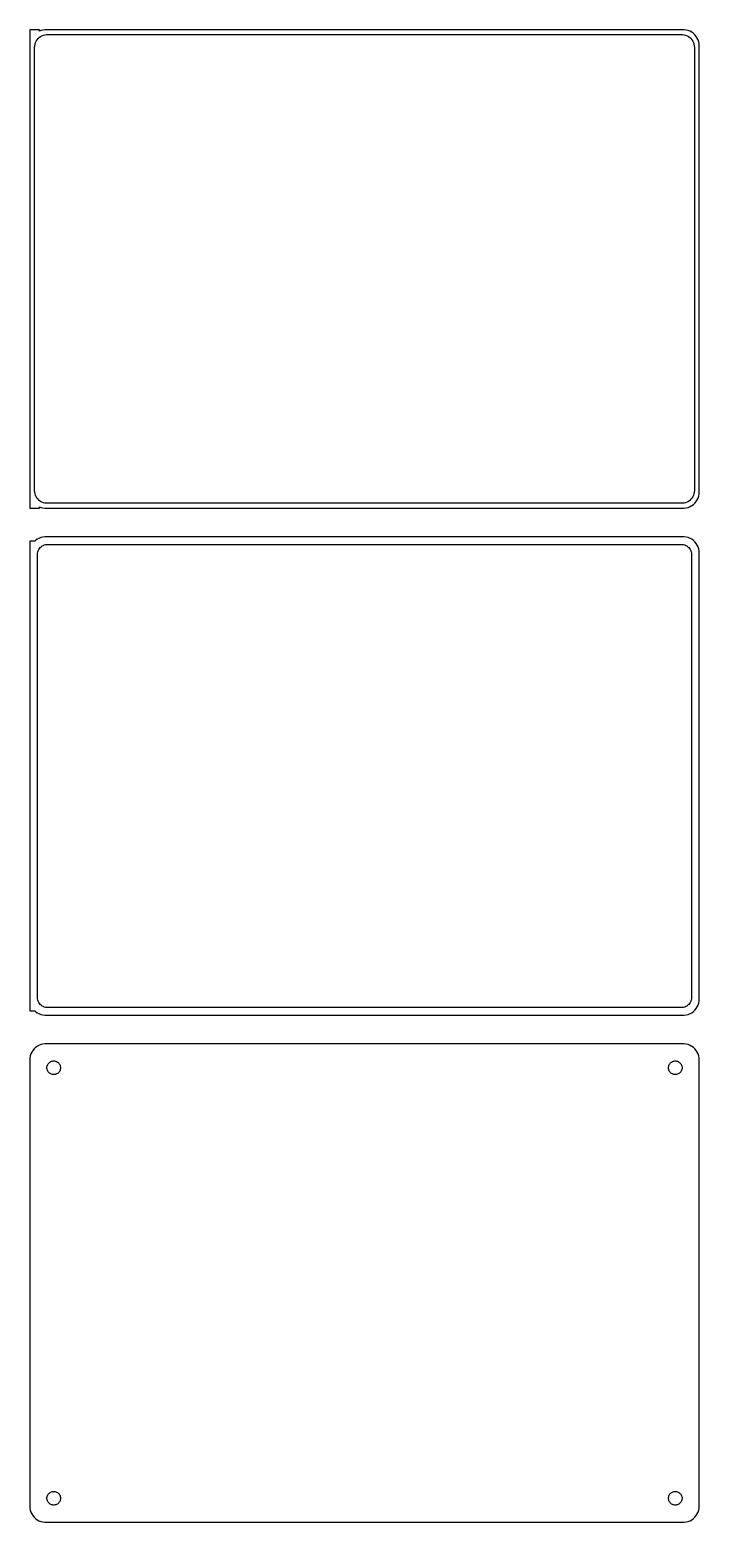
# Model space of a CAD drawing. Header units: metres. Extents: x -105 to 105, y 402 to 870.
import ezdxf

# ---------------------------------------------------------------- set-up
doc = ezdxf.new("R2010")
doc.units = ezdxf.units.M

msp = doc.modelspace()

# ---------------------------------------------------------------- linework, layer by layer
for p, q in [((-102, 869.979), (-105, 869.979)), ((-105, 869.979), (-105, 720.021)), ((-103.374, 865.495), (-103.219, 865.972)), ((-103.219, 865.972), (-103.005, 866.427)), ((-103.005, 866.427), (-102.736, 866.851)), ((-102.736, 866.851), (-102.416, 867.238)), ((-102.416, 867.238), (-102.05, 867.582)), ((-102.05, 867.582), (-101.643, 867.877)), ((-102, 869.575), (-102, 869.979)), ((-101.545, 869.755), (-102, 869.575)), ((-101.643, 867.877), (-101.203, 868.119)), ((-100.937, 869.911), (-101.545, 869.755)), ((-101.203, 868.119), (-100.736, 868.304)), ((-100.314, 869.99), (-100.937, 869.911)), ((-100.736, 868.304), (-100.25, 868.429)), ((100.314, 869.99), (-100.314, 869.99)), ((-100.25, 868.429), (-99.7512, 868.492)), ((-99.7512, 868.492), (99.7512, 868.492)), ((99.7512, 868.492), (100.25, 868.429)), ((100.25, 868.429), (100.736, 868.304)), ((100.937, 869.911), (100.314, 869.99)), ((100.736, 868.304), (101.203, 868.119)), ((101.545, 869.755), (100.937, 869.911)), ((101.203, 868.119), (101.643, 867.877)), ((102.129, 869.524), (101.545, 869.755)), ((101.643, 867.877), (102.05, 867.582)), ((102.05, 867.582), (102.416, 867.238)), ((102.679, 869.222), (102.129, 869.524)), ((102.416, 867.238), (102.736, 866.851)), ((103.187, 868.853), (102.679, 869.222)), ((102.736, 866.851), (103.005, 866.427)), ((103.005, 866.427), (103.219, 865.972)), ((103.645, 868.423), (103.187, 868.853)), ((103.219, 865.972), (103.374, 865.495)), ((104.045, 867.939), (103.645, 868.423)), ((104.382, 867.409), (104.045, 867.939)), ((104.649, 866.841), (104.382, 867.409)), ((104.843, 866.243), (104.649, 866.841)), ((104.961, 865.627), (104.843, 866.243)), ((-103.5, 864.5), (-103.468, 865.001)), ((-103.5, 725.5), (-103.5, 864.5)), ((-103.468, 865.001), (-103.374, 865.495)), ((103.374, 865.495), (103.468, 865.001)), ((103.468, 865.001), (103.5, 864.5)), ((103.5, 864.5), (103.5, 725.5)), ((105, 865), (104.961, 865.627)), ((105, 725), (105, 865)), ((-103.468, 724.999), (-103.5, 725.5)), ((103.5, 725.5), (103.468, 724.999)), ((-103.374, 724.505), (-103.468, 724.999)), ((-103.219, 724.028), (-103.374, 724.505)), ((-103.005, 723.573), (-103.219, 724.028)), ((-102.736, 723.149), (-103.005, 723.573)), ((-102.416, 722.762), (-102.736, 723.149)), ((-102.05, 722.418), (-102.416, 722.762)), ((-101.643, 722.123), (-102.05, 722.418)), ((-101.203, 721.881), (-101.643, 722.123)), ((-100.736, 721.696), (-101.203, 721.881)), ((-100.25, 721.571), (-100.736, 721.696)), ((-99.7512, 721.508), (-100.25, 721.571)), ((99.7512, 721.508), (-99.7512, 721.508)), ((100.25, 721.571), (99.7512, 721.508)), ((100.736, 721.696), (100.25, 721.571)), ((101.203, 721.881), (100.736, 721.696)), ((101.643, 722.123), (101.203, 721.881)), ((102.05, 722.418), (101.643, 722.123)), ((102.416, 722.762), (102.05, 722.418)), ((102.129, 720.476), (102.679, 720.778)), ((102.736, 723.149), (102.416, 722.762)), ((102.679, 720.778), (103.187, 721.147)), ((103.005, 723.573), (102.736, 723.149)), ((103.219, 724.028), (103.005, 723.573)), ((103.187, 721.147), (103.645, 721.577)), ((103.374, 724.505), (103.219, 724.028)), ((103.468, 724.999), (103.374, 724.505)), ((103.645, 721.577), (104.045, 722.061)), ((104.045, 722.061), (104.382, 722.591)), ((104.382, 722.591), (104.649, 723.159)), ((104.649, 723.159), (104.843, 723.757)), ((104.843, 723.757), (104.961, 724.373)), ((104.961, 724.373), (105, 725)), ((-105, 720.021), (-102, 720.021)), ((-102, 720.021), (-102, 720.425)), ((-102, 720.425), (-101.545, 720.245)), ((-101.545, 720.245), (-100.937, 720.089)), ((-100.937, 720.089), (-100.314, 720.01)), ((-100.314, 720.01), (100.314, 720.01)), ((100.314, 720.01), (100.937, 720.089)), ((100.937, 720.089), (101.545, 720.245)), ((101.545, 720.245), (102.129, 720.476)), ((-103.4, 709.653), (-105, 709.653)), ((-105, 709.653), (-105, 562.347)), ((-103.187, 709.853), (-103.4, 709.653)), ((-102.679, 710.222), (-103.187, 709.853)), ((-102.129, 710.524), (-102.679, 710.222)), ((-102.394, 706.646), (-102.228, 707)), ((-102.228, 707), (-102.018, 707.33)), ((-101.545, 710.755), (-102.129, 710.524)), ((-102.018, 707.33), (-101.769, 707.631)), ((-101.769, 707.631), (-101.484, 707.899)), ((-100.937, 710.911), (-101.545, 710.755)), ((-101.484, 707.899), (-101.168, 708.128)), ((-101.168, 708.128), (-100.825, 708.317)), ((-100.314, 710.99), (-100.937, 710.911)), ((-100.825, 708.317), (-100.462, 708.461)), ((-100.462, 708.461), (-100.083, 708.558)), ((100.314, 710.99), (-100.314, 710.99)), ((-100.083, 708.558), (-99.6955, 708.607)), ((-99.6955, 708.607), (99.6955, 708.607)), ((99.6955, 708.607), (100.083, 708.558)), ((100.083, 708.558), (100.462, 708.461)), ((100.937, 710.911), (100.314, 710.99)), ((100.462, 708.461), (100.825, 708.317)), ((100.825, 708.317), (101.168, 708.128)), ((101.545, 710.755), (100.937, 710.911)), ((101.168, 708.128), (101.484, 707.899)), ((101.484, 707.899), (101.769, 707.631)), ((102.129, 710.524), (101.545, 710.755)), ((101.769, 707.631), (102.018, 707.33)), ((102.018, 707.33), (102.228, 707)), ((102.679, 710.222), (102.129, 710.524)), ((102.228, 707), (102.394, 706.646)), ((103.187, 709.853), (102.679, 710.222)), ((103.645, 709.423), (103.187, 709.853)), ((104.045, 708.939), (103.645, 709.423)), ((104.382, 708.409), (104.045, 708.939)), ((104.649, 707.841), (104.382, 708.409)), ((104.843, 707.243), (104.649, 707.841)), ((104.961, 706.627), (104.843, 707.243)), ((-102.613, 705.5), (-102.588, 705.89)), ((-102.613, 566.5), (-102.613, 705.5)), ((-102.588, 705.89), (-102.515, 706.274)), ((-102.515, 706.274), (-102.394, 706.646)), ((102.394, 706.646), (102.515, 706.274)), ((102.515, 706.274), (102.588, 705.89)), ((102.588, 705.89), (102.613, 705.5)), ((102.613, 705.5), (102.613, 566.5)), ((105, 706), (104.961, 706.627)), ((105, 566), (105, 706)), ((-102.588, 566.11), (-102.613, 566.5)), ((102.613, 566.5), (102.588, 566.11)), ((-105, 562.347), (-103.4, 562.347)), ((-103.4, 562.347), (-103.187, 562.147)), ((-103.187, 562.147), (-102.679, 561.778)), ((-102.679, 561.778), (-102.129, 561.476)), ((-102.515, 565.726), (-102.588, 566.11)), ((-102.394, 565.354), (-102.515, 565.726)), ((-102.228, 565), (-102.394, 565.354)), ((-102.018, 564.67), (-102.228, 565)), ((-101.769, 564.369), (-102.018, 564.67)), ((-101.484, 564.101), (-101.769, 564.369)), ((-101.168, 563.872), (-101.484, 564.101)), ((-100.825, 563.683), (-101.168, 563.872)), ((-100.462, 563.539), (-100.825, 563.683)), ((-100.083, 563.442), (-100.462, 563.539)), ((-99.6955, 563.393), (-100.083, 563.442)), ((99.6955, 563.393), (-99.6955, 563.393)), ((100.083, 563.442), (99.6955, 563.393)), ((100.462, 563.539), (100.083, 563.442)), ((100.825, 563.683), (100.462, 563.539)), ((101.168, 563.872), (100.825, 563.683)), ((101.484, 564.101), (101.168, 563.872)), ((101.769, 564.369), (101.484, 564.101)), ((102.018, 564.67), (101.769, 564.369)), ((102.228, 565), (102.018, 564.67)), ((102.129, 561.476), (102.679, 561.778)), ((102.394, 565.354), (102.228, 565)), ((102.515, 565.726), (102.394, 565.354)), ((102.588, 566.11), (102.515, 565.726)), ((102.679, 561.778), (103.187, 562.147)), ((103.187, 562.147), (103.645, 562.577)), ((103.645, 562.577), (104.045, 563.061)), ((104.045, 563.061), (104.382, 563.591)), ((104.382, 563.591), (104.649, 564.159)), ((104.649, 564.159), (104.843, 564.757)), ((104.843, 564.757), (104.961, 565.373)), ((104.961, 565.373), (105, 566)), ((-102.129, 561.476), (-101.545, 561.245)), ((-101.545, 561.245), (-100.937, 561.089)), ((-100.937, 561.089), (-100.314, 561.01)), ((-100.314, 561.01), (100.314, 561.01)), ((100.314, 561.01), (100.937, 561.089)), ((100.937, 561.089), (101.545, 561.245)), ((101.545, 561.245), (102.129, 561.476)), ((-104.961, 547.627), (-105, 547)), ((-104.843, 548.243), (-104.961, 547.627)), ((-104.649, 548.841), (-104.843, 548.243)), ((-104.382, 549.409), (-104.649, 548.841)), ((-104.045, 549.939), (-104.382, 549.409)), ((-103.645, 550.423), (-104.045, 549.939)), ((-103.187, 550.853), (-103.645, 550.423)), ((-102.679, 551.222), (-103.187, 550.853)), ((-102.129, 551.524), (-102.679, 551.222)), ((-101.545, 551.755), (-102.129, 551.524)), ((-100.937, 551.911), (-101.545, 551.755)), ((-100.314, 551.99), (-100.937, 551.911)), ((100.314, 551.99), (-100.314, 551.99)), ((100.937, 551.911), (100.314, 551.99)), ((101.545, 551.755), (100.937, 551.911)), ((102.129, 551.524), (101.545, 551.755)), ((102.679, 551.222), (102.129, 551.524)), ((103.187, 550.853), (102.679, 551.222)), ((103.645, 550.423), (103.187, 550.853)), ((104.045, 549.939), (103.645, 550.423)), ((104.382, 549.409), (104.045, 549.939)), ((104.649, 548.841), (104.382, 549.409)), ((104.843, 548.243), (104.649, 548.841)), ((104.961, 547.627), (104.843, 548.243)), ((105, 547), (104.961, 547.627)), ((-105, 547), (-105, 407)), ((-99.6353, 544.5), (-99.6185, 544.768)), ((-99.6185, 544.232), (-99.6353, 544.5)), ((-99.6185, 544.768), (-99.5682, 545.031)), ((-99.5682, 543.969), (-99.6185, 544.232)), ((-99.5682, 545.031), (-99.4853, 545.286)), ((-99.4853, 543.714), (-99.5682, 543.969)), ((-99.4853, 545.286), (-99.3712, 545.529)), ((-99.3712, 543.471), (-99.4853, 543.714)), ((-99.3712, 545.529), (-99.2275, 545.755)), ((-99.2275, 543.245), (-99.3712, 543.471)), ((-99.2275, 545.755), (-99.0566, 545.962)), ((-99.0566, 543.038), (-99.2275, 543.245)), ((-99.0566, 545.962), (-98.8611, 546.145)), ((-98.8611, 542.855), (-99.0566, 543.038)), ((-98.8611, 546.145), (-98.6441, 546.303)), ((-98.6441, 546.303), (-98.4092, 546.432)), ((-98.4092, 546.432), (-98.1598, 546.531)), ((-98.1598, 546.531), (-97.9001, 546.597)), ((-97.9001, 546.597), (-97.6341, 546.631)), ((-97.6341, 546.631), (-97.3659, 546.631)), ((-97.3659, 546.631), (-97.0999, 546.597)), ((-97.0999, 546.597), (-96.8401, 546.531)), ((-96.8401, 546.531), (-96.5908, 546.432)), ((-96.5908, 546.432), (-96.3559, 546.303)), ((-96.3559, 546.303), (-96.1389, 546.145)), ((-96.1389, 546.145), (-95.9434, 545.962)), ((-95.9434, 543.038), (-96.1389, 542.855)), ((-95.9434, 545.962), (-95.7725, 545.755)), ((-95.7725, 543.245), (-95.9434, 543.038)), ((-95.7725, 545.755), (-95.6288, 545.529)), ((-95.6288, 543.471), (-95.7725, 543.245)), ((-95.6288, 545.529), (-95.5146, 545.286)), ((-95.5146, 543.714), (-95.6288, 543.471)), ((-95.5146, 545.286), (-95.4318, 545.031)), ((-95.4318, 543.969), (-95.5146, 543.714)), ((-95.4318, 545.031), (-95.3815, 544.768)), ((-95.3815, 544.232), (-95.4318, 543.969)), ((-95.3815, 544.768), (-95.3647, 544.5)), ((-95.3647, 544.5), (-95.3815, 544.232)), ((95.3647, 544.5), (95.3815, 544.768)), ((95.3815, 544.232), (95.3647, 544.5)), ((95.3815, 544.768), (95.4318, 545.031)), ((95.4318, 543.969), (95.3815, 544.232)), ((95.4318, 545.031), (95.5146, 545.286)), ((95.5146, 543.714), (95.4318, 543.969)), ((95.5146, 545.286), (95.6288, 545.529)), ((95.6288, 543.471), (95.5146, 543.714)), ((95.6288, 545.529), (95.7725, 545.755)), ((95.7725, 543.245), (95.6288, 543.471)), ((95.7725, 545.755), (95.9434, 545.962)), ((95.9434, 543.038), (95.7725, 543.245)), ((95.9434, 545.962), (96.1389, 546.145)), ((96.1389, 542.855), (95.9434, 543.038)), ((96.1389, 546.145), (96.3559, 546.303)), ((96.3559, 546.303), (96.5908, 546.432)), ((96.5908, 546.432), (96.8401, 546.531)), ((96.8401, 546.531), (97.0999, 546.597)), ((97.0999, 546.597), (97.3659, 546.631)), ((97.3659, 546.631), (97.6341, 546.631)), ((97.6341, 546.631), (97.9001, 546.597)), ((97.9001, 546.597), (98.1598, 546.531)), ((98.1598, 546.531), (98.4092, 546.432)), ((98.4092, 546.432), (98.6441, 546.303)), ((98.6441, 546.303), (98.8611, 546.145)), ((98.8611, 546.145), (99.0566, 545.962)), ((99.0566, 543.038), (98.8611, 542.855)), ((99.0566, 545.962), (99.2275, 545.755)), ((99.2275, 543.245), (99.0566, 543.038)), ((99.2275, 545.755), (99.3712, 545.529)), ((99.3712, 543.471), (99.2275, 543.245)), ((99.3712, 545.529), (99.4853, 545.286)), ((99.4853, 543.714), (99.3712, 543.471)), ((99.4853, 545.286), (99.5682, 545.031)), ((99.5682, 543.969), (99.4853, 543.714)), ((99.5682, 545.031), (99.6185, 544.768)), ((99.6185, 544.232), (99.5682, 543.969)), ((99.6185, 544.768), (99.6353, 544.5)), ((99.6353, 544.5), (99.6185, 544.232)), ((105, 407), (105, 547)), ((-98.6441, 542.697), (-98.8611, 542.855)), ((-98.4092, 542.568), (-98.6441, 542.697)), ((-98.1598, 542.469), (-98.4092, 542.568)), ((-97.9001, 542.403), (-98.1598, 542.469)), ((-97.6341, 542.369), (-97.9001, 542.403)), ((-97.3659, 542.369), (-97.6341, 542.369)), ((-97.0999, 542.403), (-97.3659, 542.369)), ((-96.8401, 542.469), (-97.0999, 542.403)), ((-96.5908, 542.568), (-96.8401, 542.469)), ((-96.3559, 542.697), (-96.5908, 542.568)), ((-96.1389, 542.855), (-96.3559, 542.697)), ((96.3559, 542.697), (96.1389, 542.855)), ((96.5908, 542.568), (96.3559, 542.697)), ((96.8401, 542.469), (96.5908, 542.568)), ((97.0999, 542.403), (96.8401, 542.469)), ((97.3659, 542.369), (97.0999, 542.403)), ((97.6341, 542.369), (97.3659, 542.369)), ((97.9001, 542.403), (97.6341, 542.369)), ((98.1598, 542.469), (97.9001, 542.403)), ((98.4092, 542.568), (98.1598, 542.469)), ((98.6441, 542.697), (98.4092, 542.568)), ((98.8611, 542.855), (98.6441, 542.697)), ((-99.6353, 409.5), (-99.6185, 409.768)), ((-99.6185, 409.232), (-99.6353, 409.5)), ((-99.6185, 409.768), (-99.5682, 410.031)), ((-99.5682, 408.969), (-99.6185, 409.232)), ((-99.5682, 410.031), (-99.4853, 410.286)), ((-99.4853, 408.714), (-99.5682, 408.969)), ((-99.4853, 410.286), (-99.3712, 410.529)), ((-99.3712, 408.471), (-99.4853, 408.714)), ((-99.3712, 410.529), (-99.2275, 410.755)), ((-99.2275, 408.245), (-99.3712, 408.471)), ((-99.2275, 410.755), (-99.0566, 410.962)), ((-99.0566, 408.038), (-99.2275, 408.245)), ((-99.0566, 410.962), (-98.8611, 411.145)), ((-98.8611, 407.855), (-99.0566, 408.038)), ((-98.8611, 411.145), (-98.6441, 411.303)), ((-98.6441, 407.697), (-98.8611, 407.855)), ((-98.6441, 411.303), (-98.4092, 411.432)), ((-98.4092, 407.568), (-98.6441, 407.697)), ((-98.4092, 411.432), (-98.1598, 411.531)), ((-98.1598, 407.469), (-98.4092, 407.568)), ((-98.1598, 411.531), (-97.9001, 411.597)), ((-97.9001, 407.403), (-98.1598, 407.469)), ((-97.9001, 411.597), (-97.6341, 411.631)), ((-97.6341, 407.369), (-97.9001, 407.403)), ((-97.6341, 411.631), (-97.3659, 411.631)), ((-97.3659, 407.369), (-97.6341, 407.369)), ((-97.3659, 411.631), (-97.0999, 411.597)), ((-97.0999, 407.403), (-97.3659, 407.369)), ((-97.0999, 411.597), (-96.8401, 411.531)), ((-96.8401, 407.469), (-97.0999, 407.403)), ((-96.8401, 411.531), (-96.5908, 411.432)), ((-96.5908, 407.568), (-96.8401, 407.469)), ((-96.5908, 411.432), (-96.3559, 411.303)), ((-96.3559, 407.697), (-96.5908, 407.568)), ((-96.3559, 411.303), (-96.1389, 411.145)), ((-96.1389, 407.855), (-96.3559, 407.697)), ((-96.1389, 411.145), (-95.9434, 410.962)), ((-95.9434, 408.038), (-96.1389, 407.855)), ((-95.9434, 410.962), (-95.7725, 410.755)), ((-95.7725, 408.245), (-95.9434, 408.038)), ((-95.7725, 410.755), (-95.6288, 410.529)), ((-95.6288, 408.471), (-95.7725, 408.245)), ((-95.6288, 410.529), (-95.5146, 410.286)), ((-95.5146, 408.714), (-95.6288, 408.471)), ((-95.5146, 410.286), (-95.4318, 410.031)), ((-95.4318, 408.969), (-95.5146, 408.714)), ((-95.4318, 410.031), (-95.3815, 409.768)), ((-95.3815, 409.232), (-95.4318, 408.969)), ((-95.3815, 409.768), (-95.3647, 409.5)), ((-95.3647, 409.5), (-95.3815, 409.232)), ((95.3647, 409.5), (95.3815, 409.768)), ((95.3815, 409.232), (95.3647, 409.5)), ((95.3815, 409.768), (95.4318, 410.031)), ((95.4318, 408.969), (95.3815, 409.232)), ((95.4318, 410.031), (95.5146, 410.286)), ((95.5146, 408.714), (95.4318, 408.969)), ((95.5146, 410.286), (95.6288, 410.529)), ((95.6288, 408.471), (95.5146, 408.714)), ((95.6288, 410.529), (95.7725, 410.755)), ((95.7725, 408.245), (95.6288, 408.471)), ((95.7725, 410.755), (95.9434, 410.962)), ((95.9434, 408.038), (95.7725, 408.245)), ((95.9434, 410.962), (96.1389, 411.145)), ((96.1389, 407.855), (95.9434, 408.038)), ((96.1389, 411.145), (96.3559, 411.303)), ((96.3559, 407.697), (96.1389, 407.855)), ((96.3559, 411.303), (96.5908, 411.432)), ((96.5908, 407.568), (96.3559, 407.697)), ((96.5908, 411.432), (96.8401, 411.531)), ((96.8401, 407.469), (96.5908, 407.568)), ((96.8401, 411.531), (97.0999, 411.597)), ((97.0999, 407.403), (96.8401, 407.469)), ((97.0999, 411.597), (97.3659, 411.631)), ((97.3659, 407.369), (97.0999, 407.403)), ((97.3659, 411.631), (97.6341, 411.631)), ((97.6341, 407.369), (97.3659, 407.369)), ((97.6341, 411.631), (97.9001, 411.597)), ((97.9001, 407.403), (97.6341, 407.369)), ((97.9001, 411.597), (98.1598, 411.531)), ((98.1598, 407.469), (97.9001, 407.403)), ((98.1598, 411.531), (98.4092, 411.432)), ((98.4092, 407.568), (98.1598, 407.469)), ((98.4092, 411.432), (98.6441, 411.303)), ((98.6441, 407.697), (98.4092, 407.568)), ((98.6441, 411.303), (98.8611, 411.145)), ((98.8611, 407.855), (98.6441, 407.697)), ((98.8611, 411.145), (99.0566, 410.962)), ((99.0566, 408.038), (98.8611, 407.855)), ((99.0566, 410.962), (99.2275, 410.755)), ((99.2275, 408.245), (99.0566, 408.038)), ((99.2275, 410.755), (99.3712, 410.529)), ((99.3712, 408.471), (99.2275, 408.245)), ((99.3712, 410.529), (99.4853, 410.286)), ((99.4853, 408.714), (99.3712, 408.471)), ((99.4853, 410.286), (99.5682, 410.031)), ((99.5682, 408.969), (99.4853, 408.714)), ((99.5682, 410.031), (99.6185, 409.768)), ((99.6185, 409.232), (99.5682, 408.969)), ((99.6185, 409.768), (99.6353, 409.5)), ((99.6353, 409.5), (99.6185, 409.232)), ((-105, 407), (-104.961, 406.373)), ((-104.961, 406.373), (-104.843, 405.757)), ((-104.843, 405.757), (-104.649, 405.159)), ((-104.649, 405.159), (-104.382, 404.591)), ((-104.382, 404.591), (-104.045, 404.061)), ((-104.045, 404.061), (-103.645, 403.577)), ((-103.645, 403.577), (-103.187, 403.147)), ((-103.187, 403.147), (-102.679, 402.778)), ((-102.679, 402.778), (-102.129, 402.476)), ((-102.129, 402.476), (-101.545, 402.245)), ((101.545, 402.245), (102.129, 402.476)), ((102.129, 402.476), (102.679, 402.778)), ((102.679, 402.778), (103.187, 403.147)), ((103.187, 403.147), (103.645, 403.577)), ((103.645, 403.577), (104.045, 404.061)), ((104.045, 404.061), (104.382, 404.591)), ((104.382, 404.591), (104.649, 405.159)), ((104.649, 405.159), (104.843, 405.757)), ((104.843, 405.757), (104.961, 406.373)), ((104.961, 406.373), (105, 407)), ((-101.545, 402.245), (-100.937, 402.089)), ((-100.937, 402.089), (-100.314, 402.01)), ((-100.314, 402.01), (100.314, 402.01)), ((100.314, 402.01), (100.937, 402.089)), ((100.937, 402.089), (101.545, 402.245))]:
    msp.add_line(p, q)

doc.saveas('drawing.dxf')
